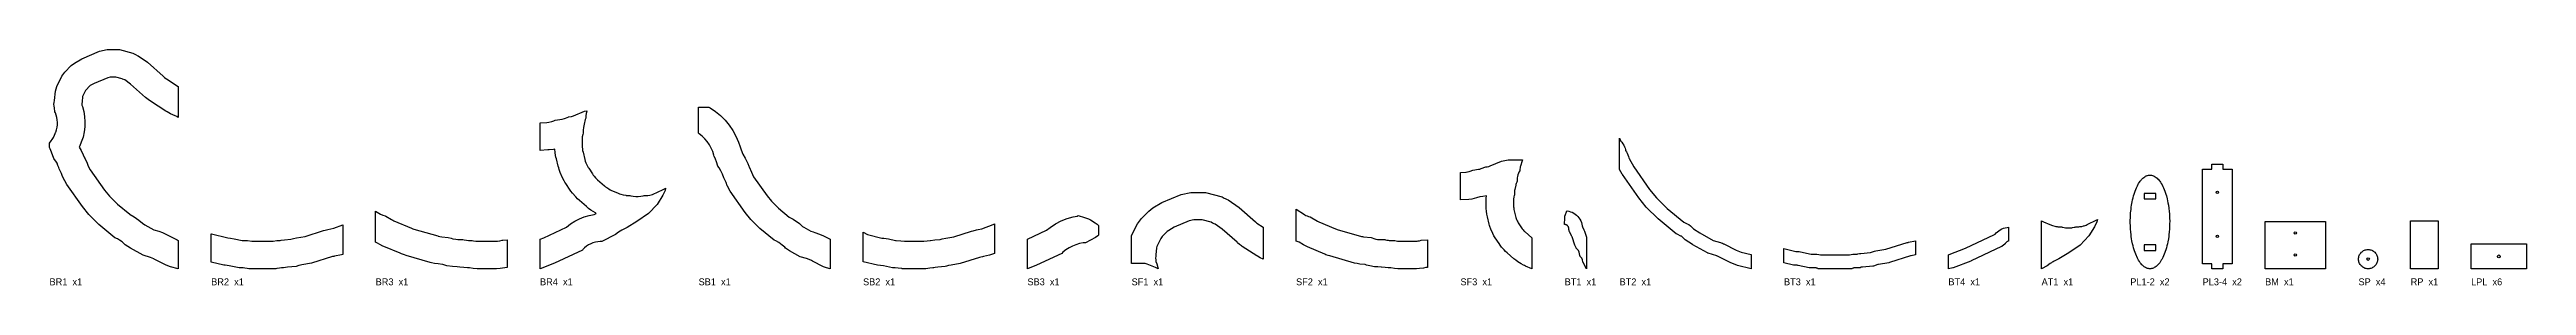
# Model space of a CAD drawing. Header units: millimetres. Extents: x 0 to 17877, y -60 to 796.
# Drawn here: x 8858 to 17877, y -60 to 796 of the extents above; entities that cross this region are included whole.
import ezdxf

# ---------------------------------------------------------------- set-up
doc = ezdxf.new("R2010")
doc.units = ezdxf.units.MM
for name, color, linetype in [('CUT_IN', 5, 'Continuous'), ('CUT_OUT', 1, 'Continuous'), ('DRILL', 3, 'Continuous'), ('LABEL', 7, 'Continuous')]:
    doc.layers.add(name, color=color, linetype=linetype)

msp = doc.modelspace()

# ---------------------------------------------------------------- linework, layer by layer
at = {"layer": 'CUT_IN'}
for points in [[(16527.39, 273.86), (16485.39, 273.86), (16485.39, 253.86), (16527.39, 253.86), (16527.39, 273.86)], [(16485.39, 86.6), (16485.39, 66.6), (16527.39, 66.6), (16527.39, 86.6), (16485.39, 86.6)]]:
    msp.add_lwpolyline(points, close=True, dxfattribs=at)
at = {"layer": 'CUT_OUT'}
for points in [[(9298.47, 7.04), (9282.07, 13.18), (9239.51, 35.08), (9237.62, 36.03), (9232.09, 38.49), (9225.23, 41.02), (9198.53, 48.96), (9152.71, 74.34), (9133.12, 87.4), (9127.35, 93.08), (9121.85, 97.83), (9113.01, 104.13), (9105.84, 108.24), (9095.98, 112.95), (9037.87, 160.54), (9001.56, 196.84), (8977.43, 226.26), (8921.25, 306.05), (8905.88, 332.92), (8904.53, 338.31), (8901.74, 346.25), (8898.32, 353.74), (8894.14, 361.05), (8893.1, 362.56), (8891.61, 367.83), (8888.76, 375.62), (8885.13, 383.28), (8880.71, 390.73), (8875.84, 397.45), (8873.31, 400.42), (8865.55, 424.16), (8863.23, 430.11), (8860.73, 435.51), (8857.95, 440.77), (8858, 456.4), (8864.39, 464.47), (8867.88, 469.4), (8872.5, 477.13), (8876.2, 484.96), (8878.67, 491.51), (8879.74, 494.91), (8880.61, 496.87), (8883.46, 505.42), (8885.49, 514.35), (8886.59, 523.05), (8886.85, 532.02), (8886.24, 540.96), (8884.76, 549.8), (8882.42, 558.46), (8879.26, 566.85), (8877.62, 570.17), (8876.25, 584.53), (8875.25, 590.96), (8873.71, 597.55), (8875.3, 604.38), (8876.35, 611.53), (8879.1, 645.78), (8884.1, 662.46), (8903.11, 700.41), (8913.93, 714.84), (8937.12, 738.09), (8948.54, 747.61), (8975.52, 763.36), (9039.77, 790.14), (9068.34, 796.25), (9112.33, 796.25), (9161.27, 783.57), (9164.08, 781.76), (9170.41, 778.19), (9178.99, 774.28), (9181.03, 773.59), (9215.17, 750.15), (9271.68, 699.55), (9273.02, 698.37), (9276.9, 695.22), (9281.72, 691.71), (9283.49, 690.54), (9326.65, 662.61), (9326.65, 549.93), (9321.37, 553.15), (9315.37, 555.2), (9298.1, 563.08), (9285.82, 569.99), (9281.76, 572.55), (9225.65, 608.91), (9216.51, 615.51), (9207.75, 622.61), (9153.27, 671.35), (9131.99, 685.96), (9124.22, 689.5), (9122.94, 690.2), (9099.59, 696.25), (9078.92, 696.25), (9069.71, 694.28), (9020.17, 673.63), (9006.14, 665.44), (9004.66, 664.2), (8989.71, 649.22), (8988.5, 647.61), (8977.87, 626.39), (8976.26, 606.11), (8975.78, 600.87), (8975.33, 597.74), (8975.8, 593.93), (8977.56, 589.26), (8982.4, 571.39), (8985.52, 552.93), (8986.83, 534.07), (8986.29, 515.37), (8983.97, 496.99), (8979.83, 478.74), (8973.45, 459.63), (8968.72, 447.02), (8966.41, 442.07), (8973.4, 430.28), (8980.91, 414.46), (8984.89, 403.6), (8987.29, 399.39), (8994.51, 383.57), (8998.31, 372.73), (9005.7, 359.83), (9057.63, 286.17), (9075.75, 264.07), (9105.06, 234.76), (9150.07, 197.91), (9151.45, 197.23), (9166.07, 188.9), (9183.68, 176.43), (9196.4, 165.4), (9204.77, 159.82), (9237.41, 141.73), (9256.3, 136.07), (9269.66, 131.16), (9281.3, 125.99), (9322.62, 104.78), (9326.65, 103.27), (9326.65, 0), (9298.47, 7.04)], [(10902.07, 286.1), (10928.78, 274.48), (10933.46, 272.59), (10938.64, 270.81), (10947.09, 268.54), (10956.67, 266.89), (10957.76, 266.76), (10962.18, 266.35), (10964.37, 266.23), (10970.94, 266.06), (10974.17, 265.18), (10983.33, 263.5), (10992.61, 262.67), (11000.99, 262.67), (11011.19, 263.63), (11019.43, 265.18), (11022.66, 266.06), (11031.05, 266.33), (11036.01, 266.78), (11043.87, 267.98), (11053.31, 270.3), (11060.84, 272.87), (11067.3, 275.61), (11096.77, 290.24), (11101.39, 292.7), (11099.11, 284.26), (11091.39, 266.82), (11070.08, 233.72), (11038.98, 200.29), (10997.06, 171.31), (10961.71, 149.56), (10942.11, 140.37), (10936.15, 137.12), (10929.27, 132.67), (10918.26, 124.39), (10868.85, 98.54), (10862.97, 98.59), (10854.29, 97.83), (10845.54, 96.21), (10836.81, 93.7), (10828.72, 90.49), (10820.8, 86.44), (10813.15, 81.53), (10806.31, 76.14), (10799.75, 69.85), (10798.07, 67.88), (10696.92, 20.11), (10644.09, 0), (10644.09, 107), (10657.71, 112.18), (10740.22, 151.15), (10740.68, 151.59), (10755.27, 163.07), (10770.74, 173.01), (10787.43, 181.57), (10804.52, 188.34), (10822.36, 193.49), (10840.62, 196.89), (10841.24, 196.95), (10848.96, 200.99), (10845.94, 202.62), (10829.49, 212.99), (10820.74, 219.45), (10816.41, 222.94), (10812.7, 226.09), (10787.43, 248.07), (10780.6, 254.29), (10773.79, 261.11), (10761.81, 274.88), (10756.59, 281.73), (10754.06, 285.29), (10737.63, 310.12), (10734.75, 314.62), (10731.62, 319.8), (10725.91, 330.39), (10717.31, 349.96), (10713.4, 361.26), (10711.87, 366.46), (10710.31, 372.3), (10703.5, 399.54), (10702.02, 405.89), (10700.88, 411.54), (10699.1, 423.01), (10697.92, 435.16), (10692.48, 433.96), (10677.48, 432.04), (10672.17, 431.65), (10644.09, 429.97), (10644.09, 530.15), (10668.73, 531.66), (10676.45, 532.67), (10686.81, 535.06), (10694, 537.45), (10699.58, 539.72), (10715.98, 541.85), (10724.75, 543.68), (10732.88, 546.11), (10746.08, 551.2), (10748.21, 551.47), (10758.13, 553.63), (10765.96, 556.14), (10805.49, 572.23), (10815.25, 574.19), (10814.84, 572.93), (10812.51, 563.81), (10811.15, 555.44), (10810.64, 550.16), (10810.48, 546.8), (10808.82, 542.3), (10807.22, 536.78), (10806.04, 531.62), (10802.27, 512.84), (10801.91, 510.67), (10801.36, 506.41), (10800.89, 500.94), (10800.77, 498.14), (10800.7, 493.26), (10799.48, 488.47), (10798.01, 479.1), (10797.52, 473.19), (10797.43, 470.76), (10797.48, 445.84), (10797.64, 442.28), (10798.34, 435.34), (10799.17, 429.95), (10800.51, 423.8), (10807.32, 396.56), (10808.9, 390.94), (10810.98, 384.96), (10815.05, 375.69), (10818.08, 370.05), (10819.39, 367.88), (10821.12, 365.15), (10834.82, 344.36), (10837.5, 340.49), (10840.61, 336.45), (10845.98, 330.31), (10849.62, 326.65), (10853.06, 323.52), (10878.33, 301.54), (10882.43, 298.16), (10887.06, 294.75), (10894.86, 289.84), (10899.94, 287.12), (10902.07, 286.1)], [(11258.97, 586.69), (11262.98, 584.6), (11282.68, 571.68), (11301.01, 556.9), (11317.81, 540.39), (11332.91, 522.31), (11346.16, 502.84), (11357.44, 482.17), (11366.64, 460.48), (11372.21, 442.67), (11375.16, 436.24), (11380.57, 422.23), (11382.44, 416.67), (11390.99, 402.24), (11400.48, 382.25), (11403.8, 373.21), (11405.24, 370.67), (11414.36, 350.69), (11417.19, 342.61), (11421.9, 334.44), (11470.9, 264.93), (11486.31, 246.14), (11512.12, 220.34), (11551.72, 187.91), (11566.05, 179.74), (11588.31, 163.99), (11599.96, 153.94), (11604.9, 150.67), (11630.32, 136.58), (11638.98, 134.02), (11645.09, 132.12), (11661.9, 125.96), (11676.59, 119.43), (11681.61, 116.92), (11700.11, 107.4), (11700.11, 0), (11686.8, 3.32), (11675.81, 7.44), (11635.85, 28), (11632.92, 29.47), (11624.34, 33.29), (11614.3, 36.98), (11591.43, 43.8), (11552.2, 65.54), (11538.35, 74.77), (11535.02, 78), (11525.98, 85.79), (11513, 94.98), (11502.1, 101.19), (11496.36, 103.99), (11444.92, 146.11), (11412.12, 178.91), (11390.72, 205.01), (11336.95, 281.37), (11326.07, 300.39), (11325.94, 300.94), (11321.58, 313.37), (11316.26, 325.02), (11312.86, 330.99), (11308.33, 343.42), (11302.72, 355.24), (11295.95, 366.66), (11291.62, 372.63), (11286.21, 389.12), (11282.74, 398.03), (11278.86, 406.43), (11277.79, 408.49), (11276.88, 412.87), (11272.78, 425.98), (11267.42, 438.63), (11260.83, 450.69), (11253.1, 462.05), (11244.3, 472.59), (11234.5, 482.22), (11223.8, 490.85), (11221.39, 492.43), (11221.39, 586.87), (11258.97, 586.69)], [(14577.98, 465.67), (14578.49, 464.65), (14580.01, 463.06), (14583.04, 459.53), (14586.85, 454.31), (14590.09, 448.85), (14592.66, 443.43), (14594.79, 437.64), (14596.09, 433.04), (14596.88, 429.52), (14599.97, 425.12), (14603.02, 419.8), (14605.64, 414.06), (14607.61, 408.45), (14609.1, 402.5), (14609.36, 401.05), (14627.17, 369.93), (14684.55, 288.43), (14710.04, 257.34), (14748.1, 219.29), (14809.55, 168.97), (14821.31, 163.38), (14826.78, 160.25), (14833.3, 155.59), (14837.27, 152.16), (14844.26, 145.26), (14866.73, 130.28), (14915.83, 103.07), (14942.87, 95.07), (14944.67, 94.51), (14949.73, 92.63), (14953.74, 90.85), (14955.1, 90.17), (14998.97, 67.58), (15018.07, 60.44), (15053.68, 51.54), (15053.68, 0), (15004.16, 12.38), (15002.27, 12.96), (14979.66, 21.42), (14977.78, 22.25), (14931.9, 45.87), (14930.95, 46.29), (14928.68, 47.12), (14897.83, 56.25), (14896.42, 56.76), (14895.07, 57.41), (14841.33, 87.19), (14840.1, 87.94), (14813.59, 105.61), (14812.52, 106.4), (14811.54, 107.29), (14803.06, 115.7), (14801.64, 116.89), (14800.25, 117.87), (14798.5, 118.89), (14784.16, 125.67), (14782.69, 126.48), (14781.33, 127.46), (14715.17, 181.63), (14713.89, 182.79), (14673.55, 223.12), (14672.4, 224.4), (14645.13, 257.64), (14585.4, 342.39), (14584.52, 343.78), (14574.96, 360.5), (14574.96, 474.94), (14577.98, 465.67)], [(14228.36, 11.6), (14224.84, 13.29), (14217.05, 17.44), (14204.06, 25.62), (14196.96, 30.86), (14193.91, 33.31), (14190.49, 36.2), (14165.22, 58.18), (14159.77, 63.14), (14154.21, 68.72), (14145.25, 78.96), (14140.46, 85.21), (14136.27, 91.27), (14122.56, 112.06), (14119.92, 116.21), (14117.71, 119.89), (14113.1, 128.44), (14106.32, 143.89), (14103.14, 153.06), (14101.93, 157.18), (14100.65, 161.94), (14093.84, 189.17), (14092.81, 193.6), (14091.74, 198.8), (14090.15, 209.37), (14089.29, 218.51), (14089.05, 223.81), (14088.97, 228.36), (14088.97, 251.47), (14089.14, 256.15), (14089.86, 265.15), (14076.95, 262.52), (14066.25, 261.09), (14054.34, 257.15), (14037.36, 253.34), (14025.52, 251.82), (13995.63, 249.97), (13995.63, 350.15), (14015.34, 351.33), (14016.73, 351.43), (14020.72, 351.94), (14026.79, 353.28), (14031.33, 354.77), (14040.71, 358.65), (14061.31, 361.29), (14066.62, 362.42), (14071.21, 363.8), (14087.92, 370.28), (14093.46, 370.91), (14098.98, 372.11), (14103.57, 373.57), (14145.43, 390.64), (14169.28, 395.41), (14221.69, 395.42), (14220.66, 392.55), (14214.32, 373.29), (14213.38, 370.19), (14212.53, 366.61), (14211.69, 361.59), (14211.33, 357.93), (14211.24, 355.94), (14208.37, 350.52), (14206.87, 347.26), (14204.57, 340.96), (14203.18, 335.48), (14202.43, 330.83), (14202.09, 327.37), (14202, 325.6), (14201.85, 318.53), (14200.32, 315.12), (14198.55, 310.33), (14197.49, 306.71), (14196.78, 303.6), (14193.52, 287.52), (14192.99, 284.53), (14192.68, 282.16), (14192.36, 278.54), (14192.19, 267.63), (14191.73, 266.24), (14190.37, 261.15), (14190.15, 260.12), (14189.21, 253.73), (14188.94, 249.07), (14188.97, 228.59), (14189.1, 224.73), (14189.38, 221.71), (14190.05, 217.13), (14190.35, 215.65), (14197.67, 186.2), (14198.64, 182.74), (14199.99, 178.89), (14202.25, 173.74), (14204.17, 170.14), (14206.06, 167.09), (14220.72, 144.9), (14223.42, 141.33), (14226.4, 137.92), (14228.75, 135.54), (14230.85, 133.63), (14254.99, 112.63), (14254.99, 0), (14232.45, 9.76), (14228.36, 11.6)], [(16805.64, 362), (16805.64, 18), (16771.86, 18), (16771.86, 0), (16731.86, 0), (16731.86, 18), (16698.08, 18), (16698.08, 362), (16731.86, 362), (16731.86, 380), (16771.86, 380), (16771.86, 362), (16805.64, 362)], [(13266.76, 39.82), (13256.92, 45.35), (13253.75, 47.35), (13201.15, 81.38), (13198.28, 83.29), (13191.14, 88.45), (13184.14, 94.12), (13181.92, 96.07), (13128.29, 144.09), (13102.27, 161.95), (13092.96, 166.19), (13088.27, 168.84), (13054.95, 177.47), (13024.95, 177.47), (13007.99, 173.84), (12952.57, 150.74), (12933.36, 139.53), (12927.9, 134.98), (12909.66, 116.69), (12904.6, 109.95), (12890.34, 81.46), (12888.66, 75.88), (12886.65, 50.49), (12886.25, 46.21), (12885.18, 38.8), (12886.1, 32.74), (12886.76, 26.12), (12889.76, 18.16), (12893.59, 4.05), (12894.28, 0), (12892.35, 1.1), (12884.89, 4.71), (12854.85, 16.74), (12850.85, 18.13), (12848.12, 18.8), (12845.33, 19.21), (12841.11, 19.43), (12798.19, 19.63), (12798.19, 120.78), (12819.21, 162.74), (12833.87, 182.31), (12860.36, 208.87), (12875.76, 221.7), (12907.93, 240.48), (12978.05, 269.7), (13014.37, 277.47), (13067.69, 277.47), (13127.94, 261.86), (13135.37, 257.01), (13139.14, 254.89), (13144.1, 252.64), (13149.41, 250.88), (13190.19, 222.89), (13249.38, 169.91), (13252.07, 167.74), (13254.55, 165.95), (13276.91, 151.47), (13276.91, 35.19), (13266.76, 39.82)], [(16578.01, 161.88), (16577.76, 153.54), (16577.33, 145.25), (16576.36, 132.93), (16575.5, 124.83), (16574.48, 116.83), (16573.3, 108.96), (16571.22, 97.45), (16569.63, 89.98), (16567.9, 82.71), (16566.02, 75.65), (16563.99, 68.82), (16561.82, 62.23), (16560.69, 59.04), (16558.33, 52.85), (16555.84, 46.94), (16553.23, 41.33), (16550.51, 36.03), (16549.11, 33.5), (16547.68, 31.05), (16544.76, 26.41), (16541.74, 22.11), (16538.63, 18.17), (16535.45, 14.6), (16532.2, 11.4), (16528.88, 8.59), (16525.52, 6.16), (16522.1, 4.13), (16518.65, 2.5), (16515.17, 1.28), (16511.67, 0.46), (16509.91, 0.2), (16506.39, 0), (16502.87, 0.2), (16501.11, 0.46), (16497.61, 1.28), (16494.13, 2.5), (16490.68, 4.13), (16487.26, 6.16), (16485.57, 7.33), (16482.23, 9.95), (16478.95, 12.95), (16477.33, 14.6), (16474.15, 18.17), (16471.04, 22.11), (16468.02, 26.41), (16465.1, 31.05), (16463.67, 33.5), (16460.9, 38.64), (16458.23, 44.1), (16456.94, 46.94), (16454.45, 52.85), (16452.09, 59.04), (16449.86, 65.5), (16448.79, 68.82), (16446.76, 75.65), (16444.88, 82.71), (16443.15, 89.98), (16440.83, 101.24), (16439.48, 108.96), (16438.3, 116.83), (16437.28, 124.83), (16436.42, 132.93), (16435.45, 145.25), (16434.87, 157.71), (16434.7, 166.05), (16434.7, 174.41), (16435.02, 186.92), (16435.45, 195.21), (16436.06, 203.44), (16437.28, 215.63), (16438.3, 223.63), (16439.48, 231.5), (16441.56, 243.01), (16443.15, 250.48), (16444.88, 257.75), (16446.76, 264.81), (16448.79, 271.64), (16450.96, 278.23), (16452.09, 281.42), (16454.45, 287.61), (16456.94, 293.52), (16459.55, 299.13), (16460.9, 301.82), (16463.67, 306.96), (16465.1, 309.41), (16468.02, 314.05), (16471.04, 318.35), (16474.15, 322.29), (16475.73, 324.12), (16477.33, 325.86), (16480.58, 329.06), (16483.9, 331.87), (16487.26, 334.3), (16490.68, 336.33), (16492.4, 337.19), (16494.13, 337.96), (16495.87, 338.62), (16497.61, 339.18), (16501.11, 340), (16502.87, 340.26), (16504.63, 340.41), (16508.15, 340.41), (16509.91, 340.26), (16511.67, 340), (16515.17, 339.18), (16518.65, 337.96), (16522.1, 336.33), (16525.52, 334.3), (16528.88, 331.87), (16532.2, 329.06), (16535.45, 325.86), (16537.05, 324.12), (16540.19, 320.36), (16541.74, 318.35), (16544.76, 314.05), (16547.68, 309.41), (16550.51, 304.43), (16553.23, 299.13), (16555.84, 293.52), (16558.33, 287.61), (16560.69, 281.42), (16561.82, 278.23), (16563.99, 271.64), (16566.02, 264.81), (16568.79, 254.14), (16570.44, 246.77), (16571.95, 239.22), (16573.3, 231.5), (16575.01, 219.65), (16576.36, 207.53), (16577.05, 199.33), (16577.56, 191.07), (16577.91, 182.75), (16578.08, 174.41), (16578.01, 161.88)], [(10045.37, 209.32), (10056.75, 201.99), (10062.83, 198.58), (10071.01, 194.85), (10079.7, 191.88), (10082.24, 191.28), (10102.81, 178.76), (10107.57, 176.17), (10112.23, 173.93), (10175.62, 147.26), (10180.77, 145.43), (10184.3, 144.34), (10271.7, 119.37), (10273.66, 118.83), (10279.17, 117.57), (10285.95, 116.45), (10310.04, 113.96), (10319.88, 110.63), (10326.68, 108.79), (10337.56, 106.91), (10344.98, 106.36), (10362.33, 106.29), (10367.86, 104.93), (10376.26, 103.67), (10382.97, 103.2), (10397.48, 103.08), (10401.35, 102.05), (10410.53, 100.58), (10418.04, 100.04), (10482.87, 100.02), (10489.43, 100.41), (10497.78, 101.56), (10506.16, 103.52), (10508.05, 104.15), (10524.09, 105.11), (10524.09, 4.93), (10522.97, 4.86), (10516.06, 3.25), (10498.44, 0.82), (10485.26, 0.05), (10420.84, 0), (10415.26, 0.08), (10400.35, 1.1), (10387.44, 3.14), (10379.86, 3.25), (10366.54, 4.14), (10351.92, 6.3), (10341.88, 6.41), (10325.51, 7.64), (10304.97, 11.17), (10290.04, 15.18), (10288.69, 15.62), (10273.15, 17.28), (10259.96, 19.43), (10248.31, 22.1), (10244.23, 23.21), (10156.83, 48.19), (10150.02, 50.27), (10139.6, 53.97), (10134.31, 56.11), (10075.18, 81), (10071.37, 82.66), (10061.16, 87.58), (10052.34, 92.43), (10045.37, 96.64), (10045.37, 209.32)], [(12488.49, 140.45), (12500.99, 150.29), (12520.53, 162.84), (12541.52, 173.61), (12563.29, 182.22), (12585.6, 188.65), (12599.43, 191.23), (12603.22, 193.21), (12626.41, 186.55), (12633.83, 184.07), (12641.01, 180.95), (12647.89, 177.22), (12666.05, 166.32), (12672.34, 162.18), (12678.19, 157.58), (12678.19, 121.98), (12675.07, 119.94), (12666.15, 113.28), (12630.43, 94.58), (12622.1, 93.85), (12608.6, 91.33), (12595.4, 87.52), (12582.81, 82.53), (12570.59, 76.27), (12559.03, 68.86), (12548.09, 60.24), (12543.51, 55.84), (12452.06, 12.64), (12418.83, 0), (12418.83, 107.55), (12488.49, 140.45)], [(13868.95, 4.6), (13860.47, 2.61), (13846.38, 0.66), (13835.86, 0.04), (13772.38, 0), (13767.97, 0.06), (13755.65, 0.92), (13741.93, 3.12), (13732.56, 3.23), (13721.69, 3.98), (13707.98, 6.03), (13706.84, 6.3), (13694.72, 6.39), (13682.2, 7.31), (13665.43, 10.16), (13653.52, 13.36), (13648.63, 14.97), (13629.76, 16.95), (13619.93, 18.54), (13609.95, 20.8), (13519.35, 46.65), (13514.45, 48.14), (13505.95, 51.13), (13501.37, 52.97), (13439.22, 79.18), (13431.61, 82.84), (13424.04, 86.98), (13408.88, 96.19), (13400.58, 99.02), (13396.91, 100.68), (13396.91, 216.96), (13428.07, 196.8), (13429.13, 196.13), (13432.77, 194.1), (13437.5, 191.95), (13442.23, 190.34), (13447.28, 189.16), (13448.9, 188.91), (13474.51, 173.31), (13477.44, 171.72), (13479.97, 170.5), (13540.18, 145.14), (13544.61, 143.49), (13546.83, 142.8), (13635.34, 117.53), (13639.15, 116.68), (13642.56, 116.13), (13670.2, 113.29), (13683.39, 108.79), (13687.75, 107.64), (13693.15, 106.71), (13697.82, 106.34), (13699.55, 106.31), (13719.72, 106.28), (13722.46, 105.33), (13727.12, 104.18), (13731.87, 103.46), (13735.81, 103.18), (13737.26, 103.15), (13754.72, 103.04), (13756.06, 102.55), (13761.25, 101.17), (13766.35, 100.35), (13770.91, 100.02), (13833.52, 100.01), (13837.37, 100.25), (13842.19, 100.92), (13846.75, 101.99), (13851.92, 103.76), (13875.63, 105.18), (13875.63, 5), (13868.95, 4.6)], [(14375.47, 189.83), (14375.96, 191.99), (14376.64, 194.09), (14382.76, 210.51), (14383.93, 210.41), (14390.2, 209.22), (14396.32, 207.42), (14402.23, 205.03), (14407.88, 202.07), (14413.22, 198.57), (14418.18, 194.57), (14422.73, 190.1), (14426.82, 185.2), (14430.41, 179.93), (14433.47, 174.33), (14435.96, 168.46), (14437.86, 162.37), (14439.16, 156.12), (14439.67, 151.9), (14445.36, 141.21), (14447.52, 136.49), (14448.99, 132.7), (14454.96, 114.44), (14454.96, 0), (14442.3, 22.13), (14441.67, 23.37), (14441.04, 25.29), (14440.81, 26.67), (14440.36, 30.64), (14440.09, 32.1), (14439.71, 33.6), (14439.19, 35.07), (14438.62, 36.32), (14437.76, 37.82), (14436.97, 38.94), (14436.03, 40.11), (14432.98, 43.37), (14432.04, 44.5), (14431.44, 45.38), (14430.95, 46.33), (14430.55, 47.32), (14430.16, 48.73), (14427.52, 60.67), (14426.62, 63.43), (14425.96, 64.85), (14425.07, 66.35), (14423.96, 67.83), (14423.19, 68.73), (14418.61, 73.46), (14417.7, 74.5), (14417.12, 75.32), (14416.44, 76.52), (14411.67, 86.05), (14401.92, 115.81), (14401.46, 117.03), (14400.52, 119.09), (14393.34, 132.51), (14392.55, 134.33), (14390.34, 143.14), (14390.05, 144.78), (14389.77, 148.36), (14389.47, 149.8), (14389.03, 151.21), (14388.45, 152.56), (14387.75, 153.85), (14386.92, 155.07), (14385.98, 156.2), (14384.93, 157.23), (14383.78, 158.16), (14382.55, 158.96), (14381.24, 159.65), (14379.88, 160.2), (14378.47, 160.61), (14377.02, 160.89), (14374.99, 161.01), (14375.06, 185.43), (14375.17, 187.64), (14375.47, 189.83)], [(9921.3, 50.83), (9895.47, 45.65), (9892.86, 45.08), (9888.68, 44.03), (9811.82, 20.24), (9776.45, 14.25), (9771.3, 13.12), (9765.28, 11.43), (9756.54, 8.46), (9724.25, 5.87), (9717.5, 4.91), (9709.7, 3.15), (9702.59, 3.1), (9695.37, 2.6), (9686.09, 1.16), (9681.7, 0), (9583.72, 0.02), (9578.06, 1.4), (9569.11, 2.7), (9562.81, 3.1), (9548.31, 3.16), (9511.77, 10.95), (9504.62, 12), (9497.95, 12.53), (9492.64, 12.64), (9446.65, 24.13), (9446.65, 127.4), (9448.21, 126.81), (9507.4, 112.02), (9517.02, 111.24), (9530.23, 109.23), (9558.98, 103.14), (9565.67, 103.06), (9578.97, 102.21), (9594.07, 100.02), (9671.84, 100.01), (9685.13, 102.08), (9698.29, 102.96), (9700.85, 103.51), (9713.87, 105.33), (9736.59, 107.19), (9746.27, 109.94), (9757.8, 112.5), (9788.58, 117.73), (9856.01, 138.65), (9861.35, 140.22), (9871.04, 142.67), (9893.49, 147.24), (9925.37, 159.38), (9925.37, 52.38), (9921.3, 50.83)], [(11836.35, 124.7), (11889.14, 111.48), (11896.25, 110.89), (11912.97, 108.35), (11938.02, 103.07), (11940.56, 103.03), (11957.83, 101.91), (11970.8, 100.01), (12041.87, 100), (12053.48, 101.81), (12064.74, 102.57), (12065.71, 102.76), (12082.17, 105.05), (12101.42, 106.68), (12108.25, 108.6), (12121.93, 111.61), (12150.42, 116.47), (12214.65, 136.39), (12221.41, 138.38), (12233.41, 141.42), (12239.44, 142.71), (12252.93, 145.41), (12293.61, 160.95), (12298.83, 163.42), (12298.83, 55.87), (12280.86, 49.02), (12259.1, 44.66), (12255.23, 43.83), (12248.73, 42.19), (12244.28, 40.88), (12173.66, 18.98), (12140.55, 13.36), (12131.9, 11.43), (12123.61, 9.08), (12119.74, 7.79), (12092.54, 5.59), (12082.9, 4.25), (12077.77, 3.12), (12074.62, 3.07), (12063.71, 2.33), (12048.92, 0), (11962.95, 0.01), (11960.88, 0.5), (11947.97, 2.4), (11937.7, 3.07), (11927.1, 3.14), (11894.44, 10.08), (11883.86, 11.66), (11872.78, 12.5), (11820.11, 25.66), (11820.11, 133.06), (11836.35, 124.7)], [(15216.43, 62.68), (15223.95, 62.55), (15228.77, 62.17), (15234.18, 61.38), (15272.67, 53.17), (15289.13, 53.11), (15293.68, 52.82), (15300.32, 51.86), (15306.21, 50.43), (15307.41, 50.02), (15411.85, 50), (15418.06, 51.65), (15424.96, 52.74), (15430.33, 53.11), (15440.42, 53.16), (15442.67, 53.89), (15448.83, 55.28), (15453.87, 56), (15488.7, 58.79), (15499.87, 62.6), (15503.72, 63.7), (15508.14, 64.69), (15544.67, 70.87), (15621.9, 94.8), (15625.79, 95.79), (15627.42, 96.13), (15652.4, 101.14), (15652.4, 50.15), (15637.25, 47.11), (15634.89, 46.51), (15557.4, 22.47), (15555.13, 21.93), (15517.47, 15.57), (15515, 14.95), (15499.35, 9.63), (15497.39, 9.32), (15459.03, 6.27), (15457.43, 6.03), (15456.01, 5.71), (15454.44, 5.2), (15451.44, 3.9), (15450.56, 3.6), (15448.74, 3.25), (15447.46, 3.18), (15432.18, 3.14), (15430.08, 3), (15428.53, 2.76), (15426.82, 2.31), (15425.21, 1.75), (15422.22, 0.51), (15421.21, 0.24), (15420.18, 0.08), (15418.74, 0), (15300.4, 0.02), (15299.12, 0.08), (15298.21, 0.21), (15296.42, 0.72), (15294.15, 1.74), (15292.14, 2.45), (15290.78, 2.78), (15288.75, 3.06), (15287.16, 3.14), (15268.77, 3.18), (15267.34, 3.25), (15265.93, 3.48), (15225.29, 12.17), (15223.84, 12.41), (15221.73, 12.6), (15211.55, 12.74), (15209.97, 12.85), (15208.4, 13.15), (15173.68, 21.82), (15173.68, 73.36), (15216.43, 62.68)], [(15775.29, 51.57), (15835.03, 74.32), (15940.56, 124.16), (15942.84, 125.96), (15946.35, 130.03), (15951.03, 134.51), (15955.97, 138.4), (15961.42, 141.91), (15967.35, 144.95), (15973.2, 147.27), (15979.42, 149.07), (15985.98, 150.29), (15991.76, 150.79), (15991.76, 100.58), (15989.52, 100.01), (15987.99, 99.41), (15986.37, 98.58), (15984.99, 97.68), (15983.71, 96.66), (15982.53, 95.52), (15981.45, 94.25), (15979.59, 91.61), (15978.84, 90.77), (15977.68, 89.75), (15968.25, 82.33), (15966.99, 81.45), (15965.63, 80.71), (15855.24, 28.57), (15854, 28.04), (15790.26, 3.77), (15788.07, 3.14), (15772.4, 0), (15772.4, 50.99), (15775.29, 51.57)], [(16113.25, 173.09), (16118.06, 170.86), (16142.09, 160.45), (16145.13, 159.2), (16147.69, 158.23), (16151.95, 156.78), (16160.4, 154.51), (16163.26, 153.94), (16168.06, 153.13), (16171.07, 152.73), (16175.97, 152.29), (16184.08, 152.04), (16186.57, 151.37), (16189.3, 150.76), (16193.88, 149.9), (16198.49, 149.25), (16205.92, 148.64), (16214.3, 148.64), (16221.73, 149.25), (16224.5, 149.6), (16230.92, 150.76), (16233.65, 151.37), (16236.12, 152.03), (16241.33, 152.15), (16244.36, 152.3), (16247.45, 152.55), (16251.07, 152.98), (16258.05, 154.13), (16264.07, 155.56), (16266.62, 156.27), (16274.15, 158.84), (16277.94, 160.39), (16280.61, 161.58), (16310.08, 176.21), (16314.7, 178.66), (16312.42, 170.23), (16304.7, 152.79), (16283.39, 119.69), (16252.29, 86.26), (16210.37, 57.28), (16175.02, 35.53), (16157.06, 27.14), (16154.05, 25.63), (16150.76, 23.83), (16147.34, 21.78), (16142.58, 18.64), (16131.57, 10.36), (16111.76, 0), (16111.76, 173.86), (16113.25, 173.09)], [(17145.64, 0), (16925.64, 0), (16925.64, 172), (17145.64, 172), (17145.64, 0)], [(17555.64, 0), (17455.64, 0), (17455.64, 174), (17555.64, 174), (17555.64, 0)], [(17335.64, 35), (17335.47, 31.57), (17334.97, 28.17), (17334.13, 24.84), (17332.98, 21.61), (17331.51, 18.5), (17329.74, 15.56), (17327.7, 12.8), (17325.39, 10.25), (17322.84, 7.94), (17320.08, 5.9), (17317.14, 4.13), (17314.03, 2.66), (17310.8, 1.51), (17307.47, 0.67), (17304.07, 0.17), (17300.64, 0), (17297.21, 0.17), (17293.81, 0.67), (17290.48, 1.51), (17287.25, 2.66), (17284.14, 4.13), (17281.2, 5.9), (17278.44, 7.94), (17275.89, 10.25), (17273.58, 12.8), (17271.54, 15.56), (17269.77, 18.5), (17268.3, 21.61), (17267.15, 24.84), (17266.31, 28.17), (17265.81, 31.57), (17265.64, 35), (17265.81, 38.43), (17266.31, 41.83), (17267.15, 45.16), (17268.3, 48.39), (17269.77, 51.5), (17271.54, 54.44), (17273.58, 57.2), (17275.89, 59.75), (17278.44, 62.06), (17281.2, 64.1), (17284.14, 65.87), (17287.25, 67.34), (17290.48, 68.49), (17293.81, 69.33), (17297.21, 69.83), (17300.64, 70), (17304.07, 69.83), (17307.47, 69.33), (17310.8, 68.49), (17314.03, 67.34), (17317.14, 65.87), (17320.08, 64.1), (17322.84, 62.06), (17325.39, 59.75), (17327.7, 57.2), (17329.74, 54.44), (17331.51, 51.5), (17332.98, 48.39), (17334.13, 45.16), (17334.97, 41.83), (17335.47, 38.43), (17335.64, 35)], [(17877.29, 0), (17675.64, 0), (17675.64, 90), (17877.29, 90), (17877.29, 0)]]:
    msp.add_lwpolyline(points, close=True, dxfattribs=at)
at = {"layer": 'DRILL'}
for centre, radius in [((16751.86, 278), 4.5), ((16751.86, 118), 4.5), ((17035.64, 130), 4.5), ((17035.64, 50), 4.5), ((17300.64, 35), 4.5), ((17776.46, 45), 5)]:
    msp.add_circle(centre, radius, dxfattribs=at)

# ---------------------------------------------------------------- texts
at = {"layer": 'LABEL'}
for s, p in [('BR1  x1', (8857.95, -60)), ('BR2  x1', (9446.65, -60)), ('BR3  x1', (10045.37, -60)), ('BR4  x1', (10644.09, -60)), ('SB1  x1', (11221.39, -60)), ('SB2  x1', (11820.11, -60)), ('SB3  x1', (12418.83, -60)), ('SF1  x1', (12798.19, -60)), ('SF2  x1', (13396.91, -60)), ('SF3  x1', (13995.63, -60)), ('BT1  x1', (14374.99, -60)), ('BT2  x1', (14574.96, -60)), ('BT3  x1', (15173.68, -60)), ('BT4  x1', (15772.4, -60)), ('AT1  x1', (16111.76, -60)), ('PL1-2  x2', (16434.7, -60)), ('PL3-4  x2', (16698.08, -60)), ('BM  x1', (16925.64, -60)), ('SP  x4', (17265.64, -60)), ('RP  x1', (17455.64, -60)), ('LPL  x6', (17675.64, -60))]:
    msp.add_text(s, height=25, dxfattribs=at).set_placement(p)

doc.saveas('drawing.dxf')
